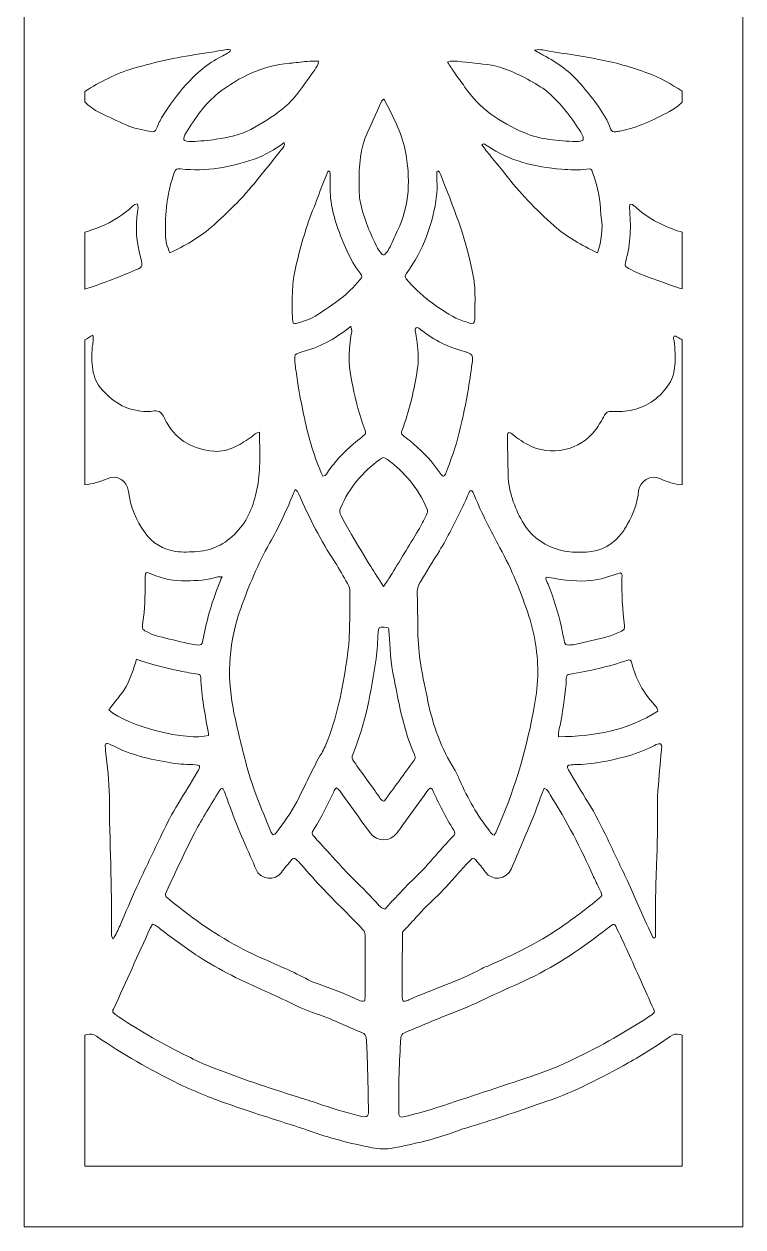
# Model space of a CAD drawing. Extents: x 1254 to 1746, y -1410 to 331.
# Drawn here: x 1254 to 1746, y -1410 to -587 of the extents above; entities that cross this region are included whole.
import ezdxf

# ---------------------------------------------------------------- set-up
doc = ezdxf.new("R2010")
doc.units = 0
doc.header["$MEASUREMENT"] = 0
doc.layers.add('Layer 1', color=7, linetype='Continuous')

# ---------------------------------------------------------------- blocks, each defined once
blk = doc.blocks.new('block 2')
at = {"layer": 'Layer 1', "true_color": 0x333644}
h = blk.add_hatch(color=159, dxfattribs=at)
h.dxf.hatch_style = 2
edge = h.paths.add_edge_path()
edge.add_spline(control_points=[(1431.79, -668.55), (1431.83, -668.55), (1431.87, -668.55), (1431.96, -668.59), (1431.96, -668.59), (1431.98, -668.57), (1431.98, -668.57), (1431.92, -668.5), (1431.85, -668.46), (1431.76, -668.44), (1431.76, -668.48), (1431.79, -668.5), (1431.79, -668.55)], knot_values=[0, 0, 0, 0, 1, 1, 1, 2, 2, 2, 3, 3, 3, 4, 4, 4, 4], degree=3, periodic=1)
at = {"layer": 'Layer 1', "lineweight": 0}
for points, knots in [([(1596.44, 233.08), (1596.44, 233.08), (1596.44, 234.28), (1596.44, 234.28), (1596.44, 287.6), (1553.22, 330.82), (1499.9, 330.82), (1446.58, 330.82), (1403.36, 287.6), (1403.36, 234.28), (1403.36, 234.28), (1403.36, 233.08), (1403.36, 233.08), (1403.36, 233.08), (1253.85, 233.08), (1253.85, 233.08), (1253.85, 233.08), (1253.85, -1410.41), (1253.85, -1410.41), (1253.85, -1410.41), (1745.95, -1410.41), (1745.95, -1410.41), (1745.95, -1410.41), (1745.95, 233.08), (1745.95, 233.08), (1745.95, 233.08), (1596.44, 233.08), (1596.44, 233.08)], [0, 0, 0, 0, 1, 1, 1, 2, 2, 2, 3, 3, 3, 4, 4, 4, 5, 5, 5, 6, 6, 6, 7, 7, 7, 8, 8, 8, 9, 9, 9, 9]), ([(1295.45, -633.3), (1305.74, -626.74), (1316.5, -621.17), (1328.36, -617.61), (1344.4, -612.76), (1360.72, -609.5), (1377.27, -607.14), (1381.68, -606.51), (1386.07, -605.7), (1390.46, -604.96), (1391.99, -604.7), (1393.52, -604.39), (1395.1, -604.78), (1395.12, -606.18), (1394, -606.58), (1393.06, -607.1), (1391.73, -607.89), (1390.38, -608.65), (1388.98, -609.37), (1379.52, -614.2), (1371.54, -620.89), (1364.55, -628.82), (1358.63, -635.53), (1353.36, -642.72), (1348.57, -650.26), (1346.91, -652.86), (1345.84, -655.85), (1344.51, -658.67), (1343.44, -660.9), (1342.89, -661.31), (1340.36, -660.77), (1334.7, -659.59), (1328.97, -658.52), (1323.66, -656.18), (1317.54, -653.49), (1311.51, -650.63), (1305.5, -647.7), (1301.79, -645.89), (1298.56, -643.42), (1295.45, -640.42), (1295.45, -640.42), (1295.45, -633.3), (1295.45, -633.3)], [0, 0, 0, 0, 1, 1, 1, 2, 2, 2, 3, 3, 3, 4, 4, 4, 5, 5, 5, 6, 6, 6, 7, 7, 7, 8, 8, 8, 9, 9, 9, 10, 10, 10, 11, 11, 11, 12, 12, 12, 13, 13, 13, 14, 14, 14, 14]), ([(1704.34, -640.55), (1701.72, -643.11), (1698.88, -645.27), (1695.69, -646.98), (1684.9, -652.79), (1673.84, -658.08), (1661.64, -660.37), (1660.77, -660.53), (1659.9, -660.68), (1659.02, -660.85), (1657.21, -661.25), (1656.01, -660.53), (1655.37, -658.82), (1651.22, -647.74), (1643.62, -638.92), (1636.27, -629.96), (1629.28, -621.43), (1620.89, -614.49), (1611.01, -609.44), (1608.7, -608.24), (1606.49, -606.82), (1603.34, -604.98), (1607.67, -604.13), (1610.45, -605.26), (1613.29, -605.7), (1624.28, -607.38), (1635.29, -609.11), (1646.24, -611.12), (1658.08, -613.28), (1669.66, -616.6), (1680.92, -620.78), (1689.18, -623.86), (1696.87, -628.16), (1704.34, -633.19), (1704.34, -633.19), (1704.34, -640.55), (1704.34, -640.55)], [0, 0, 0, 0, 1, 1, 1, 2, 2, 2, 3, 3, 3, 4, 4, 4, 5, 5, 5, 6, 6, 6, 7, 7, 7, 8, 8, 8, 9, 9, 9, 10, 10, 10, 11, 11, 11, 12, 12, 12, 12]), ([(1435.61, -614), (1439.61, -613.7), (1443.56, -613.11), (1447.56, -612.74), (1450.14, -612.5), (1452.76, -612.37), (1455.47, -612.58), (1455.39, -615.32), (1453.92, -616.78), (1452.81, -618.38), (1449.2, -623.47), (1445.51, -628.49), (1441.88, -633.58), (1438.63, -638.17), (1434.65, -642.04), (1430.3, -645.56), (1423.68, -650.89), (1416.47, -655.33), (1408.97, -659.3), (1401.61, -663.24), (1393.48, -664.83), (1385.33, -666.03), (1379.82, -666.84), (1374.25, -667.32), (1368.7, -667.5), (1362.52, -667.69), (1361.75, -666.36), (1365.03, -661.07), (1371.15, -651.2), (1377.77, -641.49), (1387.01, -634.31), (1401.28, -623.2), (1417.19, -615.49), (1435.61, -614)], [0, 0, 0, 0, 1, 1, 1, 2, 2, 2, 3, 3, 3, 4, 4, 4, 5, 5, 5, 6, 6, 6, 7, 7, 7, 8, 8, 8, 9, 9, 9, 10, 10, 10, 11, 11, 11, 11]), ([(1631.47, -667.52), (1619.43, -667.15), (1607.23, -666.25), (1596.11, -661.47), (1579.98, -654.56), (1565.45, -645.12), (1555.42, -630.07), (1553.19, -626.72), (1550.7, -623.58), (1548.41, -620.3), (1546.88, -618.13), (1545.48, -615.91), (1543.67, -613.15), (1546.55, -612.13), (1548.58, -612.45), (1550.53, -612.65), (1558.29, -613.41), (1566.02, -614.29), (1573.76, -615.27), (1575.94, -615.56), (1578.11, -616.23), (1580.23, -616.91), (1590.45, -620.28), (1599.87, -625.26), (1608.87, -631.09), (1610.18, -631.94), (1611.43, -632.91), (1612.61, -633.91), (1621.61, -641.73), (1628.71, -651.17), (1634.92, -661.25), (1637.98, -666.16), (1637.13, -667.67), (1631.47, -667.52)], [0, 0, 0, 0, 1, 1, 1, 2, 2, 2, 3, 3, 3, 4, 4, 4, 5, 5, 5, 6, 6, 6, 7, 7, 7, 8, 8, 8, 9, 9, 9, 10, 10, 10, 11, 11, 11, 11]), ([(1509.34, -729.01), (1507.39, -733.01), (1505.62, -737.1), (1503.61, -741.09), (1502.94, -742.45), (1501.82, -743.61), (1500.82, -744.79), (1500.31, -745.4), (1499.44, -745.22), (1499.05, -744.77), (1497.89, -743.41), (1496.64, -742.06), (1495.88, -740.5), (1490.87, -730.52), (1486.28, -720.36), (1484.12, -709.3), (1483.86, -707.99), (1483.47, -706.68), (1483.42, -705.37), (1482.94, -693.3), (1482.83, -681.26), (1485.96, -669.46), (1486.35, -667.96), (1486.7, -666.41), (1487.33, -664.99), (1490.92, -656.83), (1494.54, -648.68), (1498.24, -640.58), (1498.59, -639.81), (1499.29, -639.2), (1499.81, -638.54), (1500.18, -638.76), (1500.42, -638.83), (1500.51, -638.96), (1506.15, -650.08), (1512.29, -661.03), (1514.71, -673.42), (1518.47, -692.45), (1517.97, -711.14), (1509.34, -729.01)], [0, 0, 0, 0, 1, 1, 1, 2, 2, 2, 3, 3, 3, 4, 4, 4, 5, 5, 5, 6, 6, 6, 7, 7, 7, 8, 8, 8, 9, 9, 9, 10, 10, 10, 11, 11, 11, 12, 12, 12, 13, 13, 13, 13]), ([(1411.57, -679.54), (1418.98, -676.98), (1425.6, -672.81), (1431.96, -668.24), (1432, -668.39), (1432, -668.5), (1431.98, -668.57), (1432, -668.57), (1432.05, -668.59), (1432.07, -668.61), (1432.03, -668.59), (1431.98, -668.59), (1431.96, -668.59), (1431.94, -668.66), (1431.87, -668.66), (1431.81, -668.63), (1431.94, -669.18), (1432.2, -669.81), (1432, -670.25), (1431.57, -671.26), (1430.91, -672.2), (1430.19, -673.05), (1420.03, -685.18), (1410.83, -698.16), (1399.64, -709.41), (1393.81, -715.27), (1387.97, -721.14), (1381.7, -726.48), (1373.35, -733.58), (1363.83, -738.93), (1353.71, -743.63), (1351.68, -739.56), (1350.76, -735.37), (1350.67, -731.2), (1350.32, -716.86), (1351.63, -702.68), (1356.64, -689.07), (1357.69, -686.25), (1358.04, -686.03), (1361.05, -686.33), (1378.45, -688.17), (1395.21, -685.2), (1411.57, -679.54)], [0, 0, 0, 0, 1, 1, 1, 2, 2, 2, 3, 3, 3, 4, 4, 4, 5, 5, 5, 6, 6, 6, 7, 7, 7, 8, 8, 8, 9, 9, 9, 10, 10, 10, 11, 11, 11, 12, 12, 12, 13, 13, 13, 14, 14, 14, 14]), ([(1431.79, -668.55), (1431.83, -668.55), (1431.87, -668.55), (1431.96, -668.59), (1431.96, -668.59), (1431.98, -668.57), (1431.98, -668.57), (1431.92, -668.5), (1431.85, -668.46), (1431.76, -668.44), (1431.76, -668.48), (1431.79, -668.5), (1431.79, -668.55)], [0, 0, 0, 0, 1, 1, 1, 2, 2, 2, 3, 3, 3, 4, 4, 4, 4]), ([(1573.36, -677.72), (1571.27, -675.15), (1569.26, -672.48), (1567.29, -669.95), (1568.32, -668.5), (1568.99, -669.38), (1569.69, -669.73), (1570.09, -669.95), (1570.48, -670.14), (1570.85, -670.38), (1586.21, -680.94), (1603.54, -685.09), (1621.83, -686.47), (1627.62, -686.9), (1633.33, -687.54), (1639.12, -686.38), (1641.72, -685.83), (1642.22, -686.33), (1643.07, -688.69), (1645.91, -696.71), (1648.08, -704.86), (1648.42, -713.43), (1648.49, -715.42), (1648.67, -717.45), (1648.97, -719.42), (1650.24, -727.52), (1649.17, -735.39), (1646.39, -743.78), (1635.4, -738.45), (1625.28, -732.88), (1616.56, -725.1), (1604.24, -714.09), (1592.7, -702.33), (1582.69, -689.11), (1579.72, -685.2), (1576.44, -681.55), (1573.36, -677.72)], [0, 0, 0, 0, 1, 1, 1, 2, 2, 2, 3, 3, 3, 4, 4, 4, 5, 5, 5, 6, 6, 6, 7, 7, 7, 8, 8, 8, 9, 9, 9, 10, 10, 10, 11, 11, 11, 12, 12, 12, 12]), ([(1462.07, -687.58), (1464.04, -688.56), (1463.41, -690.05), (1463.41, -691.19), (1463.45, -696.98), (1463.14, -702.77), (1464, -708.56), (1465.74, -720.38), (1469.9, -731.39), (1474.86, -742.17), (1477.37, -747.65), (1479.99, -753.05), (1483.97, -757.68), (1485.67, -759.67), (1485.56, -760.06), (1483.68, -762.23), (1479.44, -767.14), (1475.03, -771.88), (1469.76, -775.69), (1464.87, -779.23), (1459.89, -782.59), (1454.9, -785.98), (1450.43, -789.02), (1445.29, -790.59), (1440.13, -792.03), (1439.54, -792.18), (1438.84, -791.94), (1438.04, -791.88), (1437.88, -790.74), (1437.64, -789.65), (1437.58, -788.56), (1436.96, -776.25), (1437.16, -764.08), (1440.15, -752), (1443.48, -738.56), (1446.99, -725.21), (1452.33, -712.4), (1454.8, -706.44), (1456.87, -700.3), (1459.19, -694.27), (1460.06, -692.04), (1461.09, -689.87), (1462.07, -687.58)], [0, 0, 0, 0, 1, 1, 1, 2, 2, 2, 3, 3, 3, 4, 4, 4, 5, 5, 5, 6, 6, 6, 7, 7, 7, 8, 8, 8, 9, 9, 9, 10, 10, 10, 11, 11, 11, 12, 12, 12, 13, 13, 13, 14, 14, 14, 14]), ([(1562.31, -789.58), (1562.22, -792.05), (1561.3, -792.64), (1558.81, -791.81), (1555.64, -790.79), (1552.36, -789.91), (1549.46, -788.34), (1536.59, -781.43), (1524.98, -772.85), (1515.52, -761.59), (1514.47, -760.32), (1514.58, -759.34), (1515.5, -758.05), (1527.08, -741.99), (1533.86, -724.05), (1536.28, -704.43), (1536.91, -699.29), (1536.41, -694.18), (1536.32, -689.04), (1536.3, -688.37), (1536.5, -687.67), (1537.35, -687.67), (1537.66, -687.69), (1538.03, -688.13), (1538.23, -688.45), (1538.58, -689.02), (1538.82, -689.66), (1539.06, -690.27), (1547.21, -711.49), (1556.08, -732.46), (1560.32, -754.97), (1560.89, -758.03), (1561.76, -761.07), (1562.07, -764.17), (1562.48, -768.61), (1562.5, -773.06), (1562.7, -777.52), (1562.57, -777.52), (1562.46, -777.52), (1562.33, -777.54), (1562.33, -781.54), (1562.42, -785.56), (1562.31, -789.58)], [0, 0, 0, 0, 1, 1, 1, 2, 2, 2, 3, 3, 3, 4, 4, 4, 5, 5, 5, 6, 6, 6, 7, 7, 7, 8, 8, 8, 9, 9, 9, 10, 10, 10, 11, 11, 11, 12, 12, 12, 13, 13, 13, 14, 14, 14, 14]), ([(1295.45, -729.67), (1297.92, -728.84), (1300.41, -727.98), (1302.88, -727.13), (1311.4, -724.16), (1318.97, -719.48), (1325.94, -713.8), (1327.57, -712.45), (1329.04, -710.7), (1331.22, -710.09), (1332.27, -712.12), (1331.79, -713.93), (1331.53, -715.62), (1329.85, -726.17), (1330.9, -736.55), (1333.58, -746.75), (1335.51, -754.16), (1334.55, -753.57), (1328.78, -756.04), (1317.85, -760.76), (1306.75, -764.98), (1295.45, -768.56), (1295.45, -768.56), (1295.45, -729.67), (1295.45, -729.67)], [0, 0, 0, 0, 1, 1, 1, 2, 2, 2, 3, 3, 3, 4, 4, 4, 5, 5, 5, 6, 6, 6, 7, 7, 7, 8, 8, 8, 8]), ([(1704.34, -768.47), (1699.45, -766.9), (1694.62, -765.22), (1689.77, -763.45), (1682.67, -760.87), (1675.5, -758.4), (1668.7, -754.97), (1665.16, -753.2), (1664.75, -752.92), (1665.75, -749.38), (1669.14, -737.36), (1669.47, -725.19), (1668.22, -712.88), (1668.16, -712.23), (1668.33, -711.55), (1668.44, -710.92), (1668.46, -710.76), (1668.72, -710.66), (1668.97, -710.44), (1670.89, -710.5), (1671.94, -712.14), (1673.23, -713.23), (1682.05, -720.66), (1692.04, -725.84), (1703.08, -729.23), (1703.49, -729.36), (1703.93, -729.49), (1704.34, -729.62), (1704.34, -729.62), (1704.34, -768.47), (1704.34, -768.47)], [0, 0, 0, 0, 1, 1, 1, 2, 2, 2, 3, 3, 3, 4, 4, 4, 5, 5, 5, 6, 6, 6, 7, 7, 7, 8, 8, 8, 9, 9, 9, 10, 10, 10, 10]), ([(1442.69, -811.94), (1443.96, -811.5), (1445.22, -811.04), (1446.51, -810.69), (1458.1, -807.59), (1468.13, -801.6), (1477.37, -794.09), (1477.37, -794.09), (1477.39, -794.09), (1477.39, -794.09), (1477.41, -794.04), (1477.46, -794.02), (1477.48, -794), (1477.48, -794), (1477.65, -794.39), (1477.65, -794.39), (1477.65, -794.39), (1477.39, -794.09), (1477.39, -794.09), (1478.77, -796.16), (1478.02, -798.41), (1477.65, -800.53), (1475.58, -812.16), (1476.15, -823.61), (1478.83, -835.08), (1481.17, -845.07), (1483.29, -855.1), (1487.11, -864.69), (1488.05, -867.09), (1487.79, -867.66), (1485.85, -869.3), (1485.15, -869.87), (1484.43, -870.37), (1483.71, -870.92), (1475.56, -877.25), (1468.26, -884.42), (1462.33, -892.94), (1461.37, -894.32), (1460.78, -896.24), (1458.38, -896.64), (1455.39, -890.26), (1453.03, -883.59), (1450.95, -876.82), (1446.89, -863.57), (1444.15, -850.03), (1441.82, -836.39), (1441.07, -831.98), (1440.42, -827.56), (1439.76, -823.15), (1439.48, -821.18), (1439.24, -819.17), (1439.15, -817.16), (1438.95, -813.31), (1439.11, -813.18), (1442.69, -811.94)], [0, 0, 0, 0, 1, 1, 1, 2, 2, 2, 3, 3, 3, 4, 4, 4, 5, 5, 5, 6, 6, 6, 7, 7, 7, 8, 8, 8, 9, 9, 9, 10, 10, 10, 11, 11, 11, 12, 12, 12, 13, 13, 13, 14, 14, 14, 15, 15, 15, 16, 16, 16, 17, 17, 17, 18, 18, 18, 18]), ([(1518.12, -872.49), (1517.25, -871.79), (1516.37, -871.09), (1515.48, -870.41), (1511.28, -867.25), (1511.76, -867.53), (1513.49, -862.74), (1518.06, -850.11), (1520.96, -837.07), (1523.02, -823.83), (1523.98, -817.64), (1523.83, -811.39), (1522.93, -805.16), (1522.62, -803.18), (1522.21, -801.19), (1522.14, -799.2), (1522.12, -797.78), (1520.5, -796.01), (1522.25, -795.03), (1523.45, -794.35), (1524.7, -795.86), (1525.71, -796.62), (1534.66, -803.48), (1544.5, -808.53), (1555.47, -811.3), (1556.12, -811.46), (1556.71, -811.76), (1557.35, -812), (1560.65, -813.16), (1560.93, -813.56), (1560.73, -818.17), (1559.99, -823.3), (1559.12, -829.92), (1558.02, -836.52), (1556.36, -846.64), (1554.22, -856.65), (1551.77, -866.61), (1549.39, -876.4), (1546.01, -885.82), (1542.25, -895.13), (1541.57, -896.81), (1540.48, -896.94), (1539.36, -895.52), (1538.4, -894.3), (1537.5, -893.01), (1536.61, -891.74), (1531.43, -884.38), (1525.07, -878.15), (1518.12, -872.49)], [0, 0, 0, 0, 1, 1, 1, 2, 2, 2, 3, 3, 3, 4, 4, 4, 5, 5, 5, 6, 6, 6, 7, 7, 7, 8, 8, 8, 9, 9, 9, 10, 10, 10, 11, 11, 11, 12, 12, 12, 13, 13, 13, 14, 14, 14, 15, 15, 15, 16, 16, 16, 16]), ([(1295.45, -803.31), (1297.22, -802.24), (1298.99, -801.14), (1300.83, -800.05), (1301.64, -803.26), (1300.87, -805.82), (1300.57, -808.33), (1299.93, -813.47), (1300.06, -818.56), (1300.89, -823.65), (1301.72, -828.87), (1303.8, -833.46), (1307.25, -837.44), (1315.43, -846.84), (1325.52, -852.17), (1338.17, -852.39), (1341.25, -852.45), (1344.84, -850.99), (1347.28, -853), (1349.38, -854.7), (1350.28, -857.87), (1351.76, -860.36), (1358.93, -872.51), (1369.88, -878.35), (1383.65, -879.55), (1388.91, -880.01), (1393.83, -878.65), (1398.51, -876.38), (1402.53, -874.43), (1406.33, -872.1), (1409.89, -869.39), (1411.25, -868.36), (1412.36, -866.87), (1415.09, -866.35), (1415, -879.24), (1415.92, -891.59), (1413.63, -903.69), (1411.6, -914.49), (1408.08, -924.85), (1400.71, -933.39), (1393.26, -942.07), (1384, -947.27), (1372.44, -948.12), (1367.54, -948.49), (1362.76, -948.8), (1357.8, -948.1), (1348.79, -946.83), (1341.82, -942.42), (1336.64, -935.31), (1330.52, -926.92), (1326.61, -917.5), (1325.32, -907.08), (1324.38, -899.59), (1317.57, -895.3), (1310.73, -898.34), (1305.79, -900.53), (1300.68, -901.86), (1295.45, -902.58), (1295.45, -902.58), (1295.45, -803.31), (1295.45, -803.31)], [0, 0, 0, 0, 1, 1, 1, 2, 2, 2, 3, 3, 3, 4, 4, 4, 5, 5, 5, 6, 6, 6, 7, 7, 7, 8, 8, 8, 9, 9, 9, 10, 10, 10, 11, 11, 11, 12, 12, 12, 13, 13, 13, 14, 14, 14, 15, 15, 15, 16, 16, 16, 17, 17, 17, 18, 18, 18, 19, 19, 19, 20, 20, 20, 20]), ([(1704.34, -902.6), (1699.1, -901.92), (1693.96, -900.66), (1689.09, -898.21), (1683.23, -895.28), (1675.04, -899.91), (1674.52, -906.49), (1673.84, -914.88), (1670.78, -922.51), (1666.76, -929.76), (1665.27, -932.47), (1663.48, -935.09), (1661.49, -937.48), (1654.52, -945.82), (1645.1, -948.8), (1634.68, -948.69), (1629.81, -948.64), (1624.85, -948.38), (1620.08, -946.98), (1609.11, -943.77), (1600.35, -937.35), (1594.82, -927.4), (1589.38, -917.61), (1585.51, -907.12), (1585.23, -895.7), (1585.05, -887.87), (1584.92, -880.07), (1584.79, -872.27), (1584.77, -870.92), (1584.79, -869.58), (1584.88, -868.25), (1584.94, -866.81), (1585.95, -866.24), (1587.02, -867.09), (1590.69, -870), (1594.49, -872.73), (1598.62, -874.98), (1614.25, -883.5), (1634.64, -879.02), (1645.26, -864.58), (1647.49, -861.54), (1649.34, -858.2), (1651.13, -854.88), (1652.25, -852.82), (1653.63, -852.08), (1655.94, -852.21), (1660.84, -852.52), (1665.73, -852.43), (1670.58, -851.27), (1681.33, -848.71), (1689.44, -842.44), (1695.49, -833.4), (1698.01, -829.62), (1699.03, -825.25), (1699.34, -820.72), (1699.69, -815.15), (1699.6, -809.58), (1698.84, -804.03), (1698.68, -802.96), (1698.14, -801.89), (1698.77, -800.79), (1699.69, -800.51), (1700.48, -800.99), (1701.22, -801.43), (1702.27, -802.02), (1703.29, -802.63), (1704.34, -803.22), (1704.34, -803.22), (1704.34, -902.6), (1704.34, -902.6)], [0, 0, 0, 0, 1, 1, 1, 2, 2, 2, 3, 3, 3, 4, 4, 4, 5, 5, 5, 6, 6, 6, 7, 7, 7, 8, 8, 8, 9, 9, 9, 10, 10, 10, 11, 11, 11, 12, 12, 12, 13, 13, 13, 14, 14, 14, 15, 15, 15, 16, 16, 16, 17, 17, 17, 18, 18, 18, 19, 19, 19, 20, 20, 20, 21, 21, 21, 22, 22, 22, 23, 23, 23, 23]), ([(1504.53, -965.14), (1503.24, -967.22), (1501.82, -969.21), (1499.85, -972.18), (1496.6, -967), (1493.87, -962.69), (1491.18, -958.35), (1486.74, -951.11), (1482.29, -943.9), (1477.96, -936.6), (1475.47, -932.39), (1473.24, -927.99), (1470.83, -923.71), (1469.76, -921.83), (1469.65, -920.19), (1470.59, -918.07), (1476.47, -904.63), (1485.5, -893.8), (1497.3, -885.21), (1499.81, -883.37), (1500.03, -883.37), (1502.54, -885.21), (1514.56, -893.9), (1523.63, -905.01), (1529.55, -918.66), (1530.25, -920.32), (1530.16, -921.57), (1529.35, -923.05), (1527.43, -926.57), (1525.75, -930.24), (1523.69, -933.67), (1517.38, -944.21), (1510.96, -954.67), (1504.53, -965.14)], [0, 0, 0, 0, 1, 1, 1, 2, 2, 2, 3, 3, 3, 4, 4, 4, 5, 5, 5, 6, 6, 6, 7, 7, 7, 8, 8, 8, 9, 9, 9, 10, 10, 10, 11, 11, 11, 11]), ([(1437.64, -909.99), (1438.23, -908.57), (1438.89, -907.15), (1439.5, -905.73), (1441.05, -906.45), (1441.34, -907.78), (1441.88, -908.96), (1449.27, -924.98), (1456.85, -940.86), (1466.75, -955.55), (1469.85, -960.16), (1472.36, -965.18), (1475.27, -969.93), (1476.49, -971.94), (1476.89, -973.99), (1476.84, -976.29), (1476.65, -990.58), (1477.19, -1004.91), (1475.25, -1019.09), (1472.56, -1038.76), (1469.02, -1058.32), (1461.74, -1076.94), (1460.52, -1080.04), (1459.32, -1083.23), (1457.61, -1086.07), (1451.19, -1096.82), (1446.32, -1108.34), (1440.53, -1119.39), (1436.57, -1126.93), (1431.68, -1133.84), (1426.5, -1140.57), (1424.88, -1142.64), (1423.94, -1142.51), (1422.85, -1139.89), (1416.25, -1124.05), (1409.45, -1108.25), (1405.32, -1091.51), (1402.35, -1079.38), (1399.18, -1067.32), (1396.89, -1055.02), (1392.56, -1031.83), (1394.22, -1009.24), (1402.15, -987.12), (1407.66, -971.78), (1413.89, -956.75), (1421.93, -942.5), (1427.85, -932.01), (1433.03, -921.13), (1437.64, -909.99)], [0, 0, 0, 0, 1, 1, 1, 2, 2, 2, 3, 3, 3, 4, 4, 4, 5, 5, 5, 6, 6, 6, 7, 7, 7, 8, 8, 8, 9, 9, 9, 10, 10, 10, 11, 11, 11, 12, 12, 12, 13, 13, 13, 14, 14, 14, 15, 15, 15, 16, 16, 16, 16]), ([(1605.31, -1036.53), (1604.9, -1043.92), (1603.72, -1051.19), (1602.34, -1058.43), (1596.99, -1086.59), (1588.7, -1113.86), (1577.01, -1140.06), (1576.66, -1140.85), (1576.1, -1141.55), (1575.66, -1142.21), (1573.93, -1141.94), (1573.43, -1140.59), (1572.64, -1139.61), (1564.08, -1128.9), (1557.56, -1116.97), (1551.97, -1104.49), (1550.88, -1102.06), (1549.92, -1099.51), (1548.5, -1097.28), (1539.38, -1082.94), (1533.75, -1067.3), (1530.34, -1050.76), (1528.61, -1042.47), (1526.84, -1034.17), (1525.42, -1025.82), (1524.13, -1018.11), (1523.59, -1010.31), (1523.43, -1002.49), (1523.26, -994.23), (1523.26, -985.94), (1523, -977.68), (1522.89, -974.45), (1523.45, -971.61), (1525.22, -968.81), (1529.64, -961.84), (1533.79, -954.7), (1538.16, -947.68), (1543.97, -938.39), (1548.61, -928.47), (1553.48, -918.68), (1555.36, -914.9), (1557.02, -910.99), (1558.83, -907.17), (1558.99, -906.84), (1559.49, -906.53), (1559.86, -906.49), (1560.19, -906.45), (1560.71, -906.73), (1560.86, -907.02), (1561.39, -907.98), (1561.85, -909), (1562.26, -910.03), (1567.25, -922.25), (1573.19, -933.98), (1579.55, -945.54), (1587.74, -960.44), (1594.14, -976.15), (1599.37, -992.32), (1603.98, -1006.66), (1606.16, -1021.41), (1605.31, -1036.53)], [0, 0, 0, 0, 1, 1, 1, 2, 2, 2, 3, 3, 3, 4, 4, 4, 5, 5, 5, 6, 6, 6, 7, 7, 7, 8, 8, 8, 9, 9, 9, 10, 10, 10, 11, 11, 11, 12, 12, 12, 13, 13, 13, 14, 14, 14, 15, 15, 15, 16, 16, 16, 17, 17, 17, 18, 18, 18, 19, 19, 19, 20, 20, 20, 20]), ([(1336.88, -963.76), (1336.97, -962.74), (1337.89, -962.37), (1338.85, -962.65), (1339.7, -962.91), (1340.51, -963.31), (1341.32, -963.66), (1348.79, -967.02), (1356.68, -968.31), (1364.79, -968.2), (1372.13, -968.07), (1379.52, -967.85), (1386.6, -965.45), (1387.19, -965.25), (1387.86, -965.43), (1389.35, -965.43), (1387.95, -968.92), (1386.79, -971.83), (1385.68, -974.73), (1381.44, -985.79), (1378.42, -997.22), (1376.33, -1008.89), (1375.74, -1012.17), (1375.06, -1012.43), (1371.85, -1012.1), (1369.86, -1011.88), (1367.89, -1011.45), (1365.95, -1011.01), (1359.22, -1009.46), (1352.49, -1007.93), (1345.78, -1006.22), (1343.42, -1005.63), (1341.1, -1004.71), (1338.92, -1003.64), (1334.81, -1001.66), (1334.52, -1001.5), (1335.22, -996.5), (1336.45, -987.67), (1336.86, -978.73), (1336.73, -969.77), (1336.69, -967.79), (1336.71, -965.75), (1336.88, -963.76)], [0, 0, 0, 0, 1, 1, 1, 2, 2, 2, 3, 3, 3, 4, 4, 4, 5, 5, 5, 6, 6, 6, 7, 7, 7, 8, 8, 8, 9, 9, 9, 10, 10, 10, 11, 11, 11, 12, 12, 12, 13, 13, 13, 14, 14, 14, 14]), ([(1664.9, -998.9), (1665.16, -1000.76), (1664.51, -1001.94), (1662.91, -1002.64), (1660.05, -1003.86), (1657.23, -1005.35), (1654.26, -1006.13), (1646.5, -1008.19), (1638.68, -1009.94), (1630.88, -1011.73), (1629.37, -1012.08), (1627.77, -1012.08), (1626.22, -1012.19), (1624.96, -1012.25), (1624.17, -1011.66), (1623.88, -1010.35), (1623.16, -1006.88), (1622.38, -1003.38), (1621.66, -999.91), (1619.54, -989.83), (1616.37, -980.09), (1612.52, -970.56), (1611.89, -969.01), (1610.75, -967.5), (1611.19, -965.62), (1639.53, -970.8), (1645.8, -967.98), (1662.19, -962.63), (1663.57, -963.52), (1663.15, -964.94), (1663.13, -966.17), (1662.96, -977.12), (1663.39, -988.04), (1664.9, -998.9)], [0, 0, 0, 0, 1, 1, 1, 2, 2, 2, 3, 3, 3, 4, 4, 4, 5, 5, 5, 6, 6, 6, 7, 7, 7, 8, 8, 8, 9, 9, 9, 10, 10, 10, 11, 11, 11, 11]), ([(1521.05, -1090.83), (1514.17, -1100.16), (1507.33, -1109.52), (1500.47, -1118.87), (1500.38, -1119), (1500.09, -1119), (1499.9, -1119.07), (1498.52, -1118.58), (1497.93, -1117.32), (1497.17, -1116.25), (1491.27, -1108.1), (1485.45, -1099.92), (1479.51, -1091.82), (1478.33, -1090.2), (1478.05, -1088.91), (1478.88, -1086.96), (1487.68, -1066.01), (1491.44, -1043.79), (1494.87, -1021.5), (1495.79, -1015.58), (1495.75, -1009.5), (1496.18, -1003.49), (1496.42, -1000.06), (1496.62, -999.93), (1500.33, -999.99), (1503.22, -1000.04), (1503.44, -1000.24), (1503.63, -1002.92), (1503.9, -1006.92), (1504.27, -1010.92), (1504.44, -1014.94), (1504.9, -1025.91), (1507.39, -1036.57), (1509.49, -1047.3), (1512.13, -1060.9), (1515.5, -1074.29), (1521.01, -1087.07), (1521.53, -1088.32), (1522.01, -1089.5), (1521.05, -1090.83)], [0, 0, 0, 0, 1, 1, 1, 2, 2, 2, 3, 3, 3, 4, 4, 4, 5, 5, 5, 6, 6, 6, 7, 7, 7, 8, 8, 8, 9, 9, 9, 10, 10, 10, 11, 11, 11, 12, 12, 12, 13, 13, 13, 13]), ([(1360.37, -1029.89), (1364.5, -1030.81), (1368.68, -1031.42), (1372.85, -1032.14), (1374.16, -1032.36), (1374.82, -1033.1), (1374.84, -1034.35), (1375.1, -1047.33), (1377.83, -1059.96), (1380.15, -1072.65), (1380.22, -1073.07), (1380.08, -1073.53), (1380.06, -1073.98), (1365.66, -1078.18), (1324.87, -1067.87), (1311.93, -1056.61), (1315.51, -1051.04), (1320.52, -1046.47), (1323.71, -1040.55), (1326.81, -1034.85), (1328.84, -1028.75), (1330.83, -1021.87), (1340.84, -1025.63), (1350.63, -1027.68), (1360.37, -1029.89)], [0, 0, 0, 0, 1, 1, 1, 2, 2, 2, 3, 3, 3, 4, 4, 4, 5, 5, 5, 6, 6, 6, 7, 7, 7, 8, 8, 8, 8]), ([(1685.4, -1053.03), (1686.16, -1053.84), (1686.75, -1054.8), (1687.34, -1055.74), (1687.56, -1056.09), (1687.58, -1056.57), (1687.78, -1057.38), (1667.09, -1070.6), (1644.08, -1074.82), (1619.73, -1074.9), (1619.49, -1071.12), (1620.72, -1067.98), (1621.24, -1064.74), (1622.9, -1054.86), (1624.74, -1045.01), (1625, -1034.96), (1625.07, -1032.75), (1625.44, -1032.47), (1627.8, -1032.07), (1640.97, -1029.84), (1654, -1027), (1666.65, -1022.66), (1668.68, -1021.93), (1669.18, -1022.2), (1669.82, -1024.62), (1672.68, -1035.39), (1677.79, -1044.88), (1685.4, -1053.03)], [0, 0, 0, 0, 1, 1, 1, 2, 2, 2, 3, 3, 3, 4, 4, 4, 5, 5, 5, 6, 6, 6, 7, 7, 7, 8, 8, 8, 9, 9, 9, 9]), ([(1312.23, -1115.83), (1312.19, -1105.34), (1310.7, -1094.94), (1309.68, -1084.54), (1309.55, -1083.21), (1309.46, -1081.87), (1309.48, -1080.56), (1309.5, -1079.78), (1310.25, -1079.34), (1310.84, -1079.51), (1312.13, -1079.86), (1313.37, -1080.41), (1314.55, -1081.02), (1326.79, -1087.27), (1339.92, -1090.46), (1353.43, -1092.6), (1358.74, -1093.43), (1364, -1093.94), (1369.38, -1094.02), (1374.77, -1094.11), (1375.04, -1094.94), (1372.44, -1099.11), (1367.98, -1106.3), (1363.8, -1113.69), (1359.33, -1120.88), (1355.2, -1127.52), (1351.57, -1134.41), (1348.22, -1141.46), (1342.5, -1153.53), (1336.62, -1165.54), (1331.03, -1177.69), (1327.03, -1186.39), (1323.42, -1195.26), (1319.56, -1204.05), (1318.22, -1207.06), (1316.65, -1209.99), (1314.94, -1213.49), (1313.22, -1211.24), (1313.7, -1209.62), (1313.72, -1208.13), (1314.16, -1177.34), (1312.32, -1146.6), (1312.23, -1115.83)], [0, 0, 0, 0, 1, 1, 1, 2, 2, 2, 3, 3, 3, 4, 4, 4, 5, 5, 5, 6, 6, 6, 7, 7, 7, 8, 8, 8, 9, 9, 9, 10, 10, 10, 11, 11, 11, 12, 12, 12, 13, 13, 13, 14, 14, 14, 14]), ([(1686.03, -1210.45), (1686.03, -1211.24), (1686.29, -1212.24), (1685.18, -1212.66), (1684.11, -1212.5), (1683.89, -1211.54), (1683.56, -1210.82), (1680.39, -1203.94), (1677.27, -1197.03), (1674.17, -1190.13), (1671.72, -1184.62), (1669.42, -1179.07), (1666.89, -1173.61), (1662.37, -1163.93), (1657.71, -1154.29), (1653.14, -1144.61), (1649.15, -1136.15), (1644.93, -1127.81), (1639.95, -1119.85), (1635.34, -1112.49), (1630.94, -1104.99), (1626.49, -1097.52), (1625.15, -1095.29), (1625.68, -1094.42), (1628.36, -1094.15), (1629.26, -1094.07), (1630.16, -1094), (1631.05, -1094), (1642.72, -1093.96), (1654, -1091.38), (1665.27, -1088.67), (1671.83, -1087.1), (1677.88, -1084.3), (1684, -1081.65), (1685.79, -1080.87), (1687.43, -1079.56), (1689.55, -1079.71), (1690.75, -1081.11), (1690.27, -1082.68), (1690.14, -1084.17), (1689.35, -1093.28), (1688.52, -1102.37), (1687.76, -1111.48), (1687.58, -1113.47), (1687.45, -1115.48), (1687.43, -1117.49), (1687.3, -1131.08), (1687.58, -1144.72), (1686.97, -1158.29), (1686.18, -1175.68), (1685.94, -1193.06), (1686.03, -1210.45)], [0, 0, 0, 0, 1, 1, 1, 2, 2, 2, 3, 3, 3, 4, 4, 4, 5, 5, 5, 6, 6, 6, 7, 7, 7, 8, 8, 8, 9, 9, 9, 10, 10, 10, 11, 11, 11, 12, 12, 12, 13, 13, 13, 14, 14, 14, 15, 15, 15, 16, 16, 16, 17, 17, 17, 17]), ([(1410.26, -1159.77), (1411.11, -1161.59), (1411.73, -1163.51), (1412.47, -1165.37), (1415.59, -1173.17), (1425.86, -1173.56), (1429.97, -1167.86), (1432.2, -1164.8), (1434.67, -1161.92), (1437.05, -1158.97), (1437.9, -1157.94), (1438.93, -1157.85), (1439.91, -1158.79), (1441.2, -1160.02), (1442.56, -1161.2), (1443.7, -1162.55), (1453.48, -1174.18), (1464.17, -1184.95), (1474.92, -1195.66), (1478.57, -1199.26), (1482.05, -1203.04), (1485.61, -1206.73), (1486.74, -1207.89), (1487.33, -1209.12), (1487.31, -1210.84), (1487.25, -1224.67), (1487.29, -1238.53), (1487.29, -1252.36), (1487.29, -1253.45), (1487.14, -1254.55), (1487.05, -1255.55), (1485.54, -1256.38), (1484.32, -1255.88), (1483.09, -1255.27), (1473.63, -1250.72), (1463.78, -1247.2), (1453.92, -1243.66), (1452.04, -1243.01), (1450.19, -1242.18), (1448.42, -1241.24), (1438.17, -1235.82), (1427.5, -1231.25), (1416.9, -1226.62), (1398.81, -1218.71), (1382.16, -1208.44), (1366.43, -1196.6), (1361.62, -1192.97), (1356.9, -1189.23), (1352.2, -1185.45), (1350.24, -1183.86), (1350.15, -1183.27), (1351.31, -1180.84), (1357.71, -1167.36), (1363.85, -1153.72), (1370.73, -1140.46), (1375.76, -1130.78), (1381.77, -1121.6), (1387.34, -1112.2), (1387.69, -1111.64), (1388.13, -1111.11), (1388.61, -1110.67), (1389.2, -1110.11), (1389.94, -1110.32), (1390.25, -1110.91), (1390.86, -1112.09), (1391.32, -1113.36), (1391.78, -1114.61), (1397.3, -1129.93), (1403.27, -1145.07), (1410.26, -1159.77)], [0, 0, 0, 0, 1, 1, 1, 2, 2, 2, 3, 3, 3, 4, 4, 4, 5, 5, 5, 6, 6, 6, 7, 7, 7, 8, 8, 8, 9, 9, 9, 10, 10, 10, 11, 11, 11, 12, 12, 12, 13, 13, 13, 14, 14, 14, 15, 15, 15, 16, 16, 16, 17, 17, 17, 18, 18, 18, 19, 19, 19, 20, 20, 20, 21, 21, 21, 22, 22, 22, 23, 23, 23, 23]), ([(1476.82, -1169.83), (1473.28, -1166.42), (1470.09, -1162.66), (1466.79, -1159.05), (1462.12, -1153.96), (1457.44, -1148.87), (1452.83, -1143.71), (1450.53, -1141.18), (1450.53, -1141), (1452.44, -1137.95), (1457.48, -1129.77), (1461.88, -1121.27), (1465.79, -1112.51), (1466.25, -1111.48), (1466.66, -1110.46), (1467.82, -1109.97), (1469.83, -1111.11), (1470.81, -1113.21), (1472.1, -1114.98), (1476.93, -1121.67), (1481.72, -1128.4), (1486.52, -1135.08), (1487.84, -1136.9), (1489.23, -1138.64), (1490.55, -1140.44), (1495.79, -1147.52), (1504.47, -1147.04), (1509.21, -1140.57), (1510.52, -1138.78), (1511.92, -1137.03), (1513.23, -1135.21), (1518.04, -1128.53), (1522.82, -1121.8), (1527.65, -1115.11), (1528.94, -1113.34), (1529.97, -1111.31), (1531.74, -1110.15), (1532.79, -1109.91), (1533.11, -1110.56), (1533.35, -1111.11), (1537.72, -1120.64), (1542.36, -1130.03), (1548.04, -1138.86), (1549.06, -1140.46), (1549, -1141.66), (1547.69, -1142.99), (1537.9, -1152.76), (1529.62, -1163.91), (1519.46, -1173.34), (1514.89, -1177.58), (1510.71, -1182.26), (1506.41, -1186.78), (1504.4, -1188.86), (1502.5, -1191.05), (1500.75, -1192.97), (1497.89, -1191.94), (1496.53, -1190.11), (1495.07, -1188.47), (1489.21, -1182.02), (1483.09, -1175.84), (1476.82, -1169.83)], [0, 0, 0, 0, 1, 1, 1, 2, 2, 2, 3, 3, 3, 4, 4, 4, 5, 5, 5, 6, 6, 6, 7, 7, 7, 8, 8, 8, 9, 9, 9, 10, 10, 10, 11, 11, 11, 12, 12, 12, 13, 13, 13, 14, 14, 14, 15, 15, 15, 16, 16, 16, 17, 17, 17, 18, 18, 18, 19, 19, 19, 20, 20, 20, 20]), ([(1613.96, -1114.63), (1625.31, -1132.57), (1635.05, -1151.34), (1643.73, -1170.7), (1645.28, -1174.15), (1647, -1177.54), (1648.6, -1180.97), (1649.69, -1183.38), (1649.67, -1183.77), (1647.57, -1185.49), (1638.98, -1192.6), (1629.98, -1199.2), (1620.85, -1205.6), (1605.4, -1216.37), (1588.46, -1224.3), (1571.31, -1231.84), (1569.87, -1232.45), (1568.36, -1232.91), (1567, -1233.68), (1551.14, -1242.42), (1533.72, -1247.53), (1517.31, -1255.01), (1517.12, -1255.11), (1516.92, -1255.22), (1516.72, -1255.31), (1513.38, -1256.64), (1512.7, -1256.27), (1512.7, -1252.82), (1512.7, -1242.11), (1512.77, -1231.41), (1512.79, -1220.68), (1512.81, -1216.68), (1512.83, -1212.68), (1512.86, -1208.66), (1515.43, -1205.9), (1518.04, -1203.17), (1520.57, -1200.35), (1525.18, -1195.2), (1529.94, -1190.21), (1535.04, -1185.49), (1540.61, -1180.34), (1545.55, -1174.57), (1550.53, -1168.87), (1553.48, -1165.5), (1556.54, -1162.27), (1559.64, -1159.08), (1560.95, -1157.72), (1561.78, -1157.76), (1563.01, -1159.21), (1565.3, -1161.94), (1567.62, -1164.67), (1569.65, -1167.58), (1573.93, -1173.67), (1584.18, -1173.24), (1587.57, -1165.08), (1592.33, -1153.57), (1597.34, -1142.12), (1602.08, -1130.58), (1604.52, -1124.62), (1606.64, -1118.5), (1608.92, -1112.44), (1609.2, -1111.68), (1609.57, -1110.91), (1609.9, -1110.13), (1612.37, -1110.89), (1612.94, -1112.99), (1613.96, -1114.63)], [0, 0, 0, 0, 1, 1, 1, 2, 2, 2, 3, 3, 3, 4, 4, 4, 5, 5, 5, 6, 6, 6, 7, 7, 7, 8, 8, 8, 9, 9, 9, 10, 10, 10, 11, 11, 11, 12, 12, 12, 13, 13, 13, 14, 14, 14, 15, 15, 15, 16, 16, 16, 17, 17, 17, 18, 18, 18, 19, 19, 19, 20, 20, 20, 21, 21, 21, 22, 22, 22, 22]), ([(1314.73, -1262.06), (1314.88, -1261.65), (1315.1, -1261.25), (1315.29, -1260.84), (1323.6, -1242.57), (1331.92, -1224.28), (1340.25, -1206.01), (1340.69, -1205.03), (1341.28, -1204.11), (1341.78, -1203.19), (1344.34, -1203.7), (1345.82, -1205.49), (1347.55, -1206.84), (1355.85, -1213.27), (1364.37, -1219.36), (1373.11, -1225.18), (1387.69, -1234.86), (1403.47, -1242.13), (1419.37, -1249.19), (1425.49, -1251.92), (1431.57, -1254.74), (1437.53, -1257.74), (1443.54, -1260.73), (1449.77, -1263.18), (1456.11, -1265.32), (1466.05, -1268.66), (1475.31, -1273.69), (1485.15, -1277.29), (1487.14, -1278.02), (1487.97, -1279.37), (1488.1, -1281.29), (1488.36, -1285.51), (1488.69, -1289.75), (1488.8, -1293.99), (1489.13, -1305.37), (1489.39, -1316.76), (1489.56, -1328.14), (1489.65, -1334.81), (1490.48, -1336.27), (1482.42, -1334.11), (1473.37, -1331.7), (1464.37, -1329.26), (1455.56, -1326.05), (1450.75, -1324.3), (1445.79, -1322.96), (1440.92, -1321.39), (1420.97, -1315.01), (1401.06, -1308.52), (1381.57, -1300.83), (1376.17, -1298.69), (1370.97, -1296.15), (1365.77, -1293.57), (1349.58, -1285.53), (1333.8, -1276.77), (1318.75, -1266.72), (1317.63, -1265.97), (1316.54, -1265.19), (1315.47, -1264.4), (1314.66, -1263.81), (1314.44, -1263), (1314.73, -1262.06)], [0, 0, 0, 0, 1, 1, 1, 2, 2, 2, 3, 3, 3, 4, 4, 4, 5, 5, 5, 6, 6, 6, 7, 7, 7, 8, 8, 8, 9, 9, 9, 10, 10, 10, 11, 11, 11, 12, 12, 12, 13, 13, 13, 14, 14, 14, 15, 15, 15, 16, 16, 16, 17, 17, 17, 18, 18, 18, 19, 19, 19, 20, 20, 20, 20]), ([(1510.5, -1308.41), (1510.71, -1300.39), (1511.15, -1292.35), (1511.48, -1284.33), (1511.52, -1283.22), (1511.63, -1282.1), (1511.72, -1280.99), (1511.83, -1279.26), (1512.66, -1278.15), (1514.3, -1277.47), (1524, -1273.49), (1533.57, -1269.27), (1543.36, -1265.52), (1551.05, -1262.57), (1558.68, -1259.51), (1566.11, -1255.88), (1574.92, -1251.55), (1583.92, -1247.64), (1592.88, -1243.64), (1612.33, -1234.95), (1630.22, -1223.67), (1647.14, -1210.78), (1650.15, -1208.48), (1653.12, -1206.1), (1656.18, -1203.87), (1657.19, -1203.13), (1658.32, -1203.35), (1658.91, -1204.61), (1661.69, -1210.47), (1664.51, -1216.31), (1667.17, -1222.18), (1673.07, -1235.19), (1678.89, -1248.21), (1684.72, -1261.23), (1685, -1261.84), (1685.16, -1262.5), (1685.35, -1263.09), (1684.48, -1264.86), (1682.78, -1265.6), (1681.33, -1266.59), (1663.68, -1278.41), (1645.08, -1288.53), (1625.9, -1297.53), (1616.41, -1301.99), (1606.58, -1305.59), (1596.61, -1308.85), (1575.44, -1315.75), (1554.35, -1322.92), (1533.18, -1329.8), (1527.04, -1331.79), (1520.72, -1333.28), (1514.47, -1334.87), (1511.02, -1335.75), (1510.28, -1335.11), (1510.28, -1331.18), (1510.28, -1323.6), (1510.3, -1315.99), (1510.5, -1308.41)], [0, 0, 0, 0, 1, 1, 1, 2, 2, 2, 3, 3, 3, 4, 4, 4, 5, 5, 5, 6, 6, 6, 7, 7, 7, 8, 8, 8, 9, 9, 9, 10, 10, 10, 11, 11, 11, 12, 12, 12, 13, 13, 13, 14, 14, 14, 15, 15, 15, 16, 16, 16, 17, 17, 17, 18, 18, 18, 19, 19, 19, 19]), ([(1704.34, -1368.81), (1704.34, -1368.81), (1295.45, -1368.81), (1295.45, -1368.81), (1295.45, -1368.81), (1295.45, -1279.13), (1295.45, -1279.13), (1295.87, -1279.02), (1296.26, -1278.91), (1296.68, -1278.78), (1299.3, -1278.02), (1301.27, -1278.39), (1303.49, -1279.96), (1321.3, -1292.35), (1340.23, -1302.84), (1359.68, -1312.41), (1365.68, -1315.38), (1371.87, -1317.92), (1378.05, -1320.5), (1388.98, -1325.04), (1400.28, -1328.49), (1411.44, -1332.34), (1423.68, -1336.53), (1436.13, -1340.1), (1448.33, -1344.38), (1462.66, -1349.43), (1477.28, -1353.32), (1492.18, -1356.22), (1497.06, -1357.16), (1501.97, -1357.27), (1506.85, -1356.35), (1521.09, -1353.62), (1535.17, -1350.26), (1548.82, -1345.25), (1552.39, -1343.96), (1555.99, -1342.74), (1559.62, -1341.69), (1577.17, -1336.53), (1594.36, -1330.33), (1611.67, -1324.43), (1631.18, -1317.76), (1649.32, -1308.13), (1667.3, -1298.21), (1677.27, -1292.7), (1686.84, -1286.52), (1696.21, -1280.05), (1698.38, -1278.54), (1700.34, -1277.95), (1703.01, -1278.74), (1703.45, -1278.87), (1703.91, -1279), (1704.34, -1279.11), (1704.34, -1279.11), (1704.34, -1368.81), (1704.34, -1368.81)], [0, 0, 0, 0, 1, 1, 1, 2, 2, 2, 3, 3, 3, 4, 4, 4, 5, 5, 5, 6, 6, 6, 7, 7, 7, 8, 8, 8, 9, 9, 9, 10, 10, 10, 11, 11, 11, 12, 12, 12, 13, 13, 13, 14, 14, 14, 15, 15, 15, 16, 16, 16, 17, 17, 17, 18, 18, 18, 18])]:
    blk.add_open_spline(points, degree=3, knots=knots, dxfattribs=at)

msp = doc.modelspace()

# ---------------------------------------------------------------- block references
at = {"layer": 'Layer 1'}
msp.add_blockref('block 2', (0, 0), dxfattribs=at)

doc.saveas('drawing.dxf')
